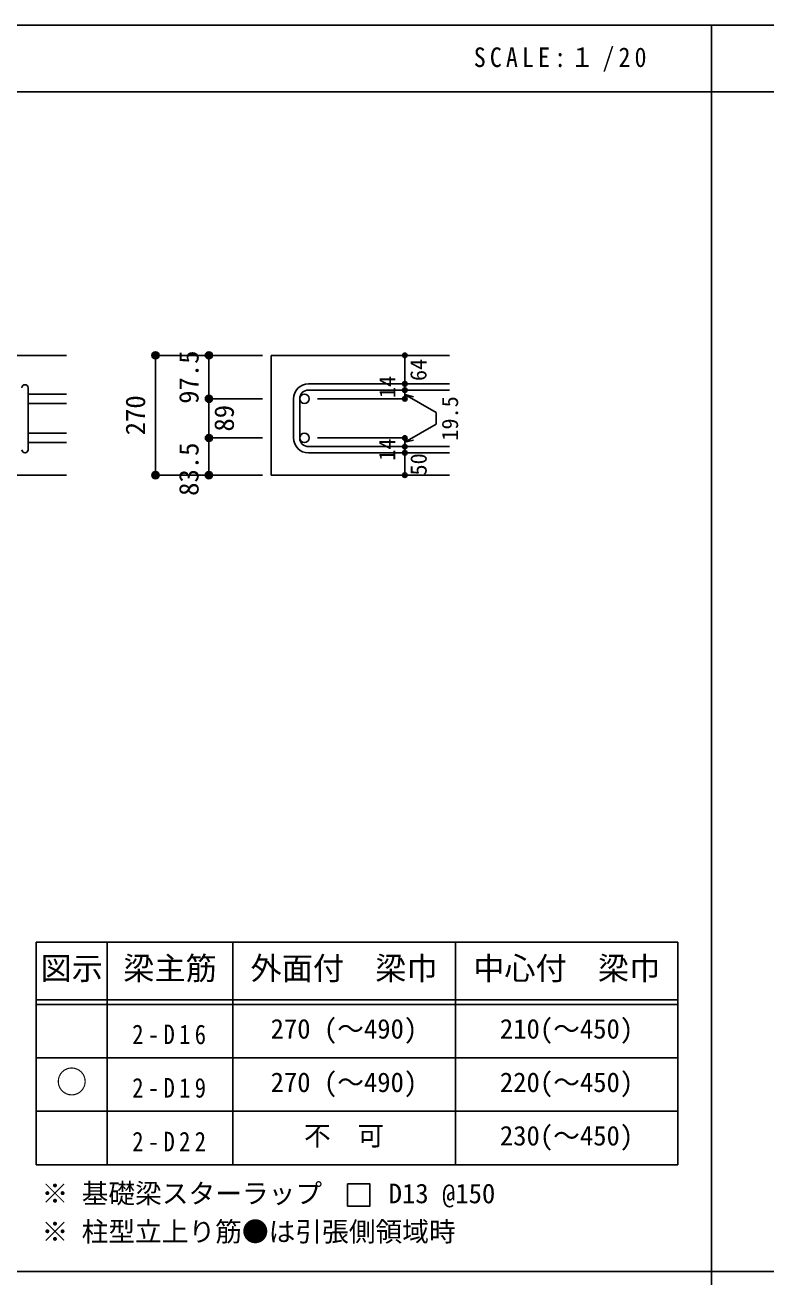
# Model space of a CAD drawing. Units: millimetres at full size, sheet at 1:20; details may follow other scales. Extents: x -3982 to 3969, y -2797 to 2801.
# Drawn here: x -2292 to -628, y -10 to 2801 of the extents above; entities that cross this region are included whole.
import ezdxf
from ezdxf.enums import TextEntityAlignment as Align

# ---------------------------------------------------------------- set-up
doc = ezdxf.new("R2010")
doc.units = ezdxf.units.MM
doc.header["$LTSCALE"] = 20
doc.header["$PDMODE"] = 32
doc.header["$PDSIZE"] = 10
for name, color, linetype in [('6-1_躯体線', 2, 'Continuous'), ('6-5_梁主筋', 7, 'Continuous'), ('6-6_S.T.P.', 7, 'Continuous'), ('6-7_文字', 7, 'Continuous'), ('6-D_寸法', 4, 'Continuous'), ('6-E_枠', 7, 'Continuous'), ('F-0_枠', 6, 'Continuous')]:
    doc.layers.add(name, color=color, linetype=linetype)
doc.styles.add('ＭＳ ゴシック', font='')
doc.styles.get('ＭＳ ゴシック').set_extended_font_data('MS Gothic')

msp = doc.modelspace()

# ---------------------------------------------------------------- linework, layer by layer
at = {"layer": '6-1_躯体線'}
for p, q in [((-2198.87, 2059.12), (-3128.87, 2059.12)), ((-1338.87, 2059.12), (-1738.87, 2059.12)), ((-1738.87, 2059.12), (-1738.87, 1790.12)), ((-2198.87, 1790.12), (-2598.87, 1790.12)), ((-1338.87, 1790.12), (-1738.87, 1790.12))]:
    msp.add_line(p, q, dxfattribs=at)
at = {"layer": '6-5_梁主筋'}
for p, q in [((-2198.87, 1972.12), (-2284.87, 1972.12)), ((-2198.87, 1951.12), (-2284.87, 1951.12)), ((-2198.87, 1884.12), (-2284.87, 1884.12)), ((-2198.87, 1863.12), (-2284.87, 1863.12))]:
    msp.add_line(p, q, dxfattribs=at)
at = {"layer": '6-5_梁主筋', "color": 3}
for centre in [(-1664.37, 1961.62), (-1664.37, 1873.62)]:
    msp.add_circle(centre, 10.5, dxfattribs=at)
at = {"layer": '6-6_S.T.P.'}
for p, q in [((-2284.87, 1847.12), (-2284.87, 1985.74)), ((-1338.87, 1995.12), (-1655.37, 1995.12)), ((-1338.87, 1981.12), (-1655.37, 1981.12)), ((-1688.87, 1961.62), (-1688.87, 1873.62)), ((-1674.87, 1961.62), (-1674.87, 1873.62)), ((-1338.87, 1854.12), (-1655.37, 1854.12)), ((-1338.87, 1840.12), (-1655.37, 1840.12))]:
    msp.add_line(p, q, dxfattribs=at)
for centre, radius, start, end in [((-2291.87, 1986.12), 7, 0, 180), ((-1655.37, 1961.62), 33.5, 90, 180), ((-1655.37, 1961.62), 19.5, 90, 180), ((-1655.37, 1873.62), 33.5, 180, 270), ((-1655.37, 1873.62), 19.5, 180, 270), ((-2291.87, 1847.12), 7, 180, 0)]:
    msp.add_arc(centre, radius, start, end, dxfattribs=at)
at = {"layer": '6-7_文字'}
msp.add_lwpolyline([(-1567.36, 148.9), (-1517.36, 148.9), (-1517.36, 198.9), (-1567.36, 198.9)], close=True, dxfattribs=at)
at = {"layer": '6-D_寸法'}
for p, q in [((-1998.87, 2059.12), (-1878.87, 2059.12)), ((-1998.87, 2059.12), (-1878.87, 2059.12)), ((-1998.87, 1790.12), (-1998.87, 2059.12)), ((-1878.87, 2059.12), (-1758.87, 2059.12)), ((-1878.87, 2059.12), (-1878.87, 1961.62)), ((-1878.87, 2059.12), (-1758.87, 2059.12)), ((-1438.87, 1995.12), (-1438.87, 2059.12)), ((-1438.87, 1981.12), (-1438.87, 1995.12)), ((-1438.87, 1981.12), (-1438.87, 1961.62)), ((-1438.87, 1971.37), (-1368.81, 1930.93)), ((-1438.87, 1971.37), (-1419.55, 1966.2)), ((-1878.87, 1961.62), (-1758.87, 1961.62)), ((-1878.87, 1961.62), (-1878.87, 1873.62)), ((-1438.87, 1961.62), (-1634.95, 1961.62)), ((-1368.81, 1930.93), (-1368.81, 1904.32)), ((-1438.87, 1863.87), (-1368.81, 1904.32)), ((-1878.87, 1873.62), (-1758.87, 1873.62)), ((-1878.87, 1873.62), (-1758.87, 1873.62)), ((-1438.87, 1873.62), (-1634.95, 1873.62)), ((-1438.87, 1854.12), (-1438.87, 1873.62)), ((-1438.87, 1863.87), (-1419.55, 1869.05)), ((-1438.87, 1840.12), (-1438.87, 1854.12)), ((-1438.87, 1790.12), (-1438.87, 1840.12)), ((-1878.87, 1790.12), (-1758.87, 1790.12))]:
    msp.add_line(p, q, dxfattribs=at)
msp.add_lwpolyline([(-1998.87, 1790.12), (-1878.87, 1790.12), (-1878.87, 1873.62)], dxfattribs=at)
for centre, radius in [((-1998.87, 2059.12), 8), ((-1998.87, 2059.12), 7.2), ((-1998.87, 2059.12), 6.4), ((-1998.87, 2059.12), 5.6), ((-1998.87, 2059.12), 4.8), ((-1998.87, 2059.12), 4), ((-1998.87, 2059.12), 3.2), ((-1998.87, 2059.12), 2.4), ((-1998.87, 2059.12), 1.6), ((-1998.87, 2059.12), 0.8), ((-1878.87, 2059.12), 8), ((-1878.87, 2059.12), 7.2), ((-1878.87, 2059.12), 6.4), ((-1878.87, 2059.12), 5.6), ((-1878.87, 2059.12), 4.8), ((-1878.87, 2059.12), 4), ((-1878.87, 2059.12), 3.2), ((-1878.87, 2059.12), 2.4), ((-1878.87, 2059.12), 1.6), ((-1878.87, 2059.12), 0.8), ((-1438.87, 2059.12), 4), ((-1438.87, 2059.12), 3.6), ((-1438.87, 2059.12), 3.2), ((-1438.87, 2059.12), 2.8), ((-1438.87, 2059.12), 2.4), ((-1438.87, 2059.12), 2), ((-1438.87, 2059.12), 1.6), ((-1438.87, 2059.12), 1.2), ((-1438.87, 2059.12), 0.8), ((-1438.87, 2059.12), 0.4), ((-1438.87, 1995.12), 4), ((-1438.87, 1995.12), 3.6), ((-1438.87, 1995.12), 3.2), ((-1438.87, 1995.12), 2.8), ((-1438.87, 1995.12), 2.4), ((-1438.87, 1995.12), 2), ((-1438.87, 1995.12), 1.6), ((-1438.87, 1995.12), 1.2), ((-1438.87, 1995.12), 0.8), ((-1878.87, 1961.62), 8), ((-1878.87, 1961.62), 7.2), ((-1878.87, 1961.62), 6.4), ((-1438.87, 1981.12), 4), ((-1438.87, 1981.12), 3.6), ((-1438.87, 1981.12), 3.2), ((-1438.87, 1981.12), 2.8), ((-1438.87, 1981.12), 2.4), ((-1438.87, 1981.12), 2), ((-1438.87, 1981.12), 1.6), ((-1438.87, 1981.12), 1.2), ((-1438.87, 1981.12), 0.8), ((-1438.87, 1995.12), 0.4), ((-1438.87, 1981.12), 0.4), ((-1878.87, 1961.62), 5.6), ((-1878.87, 1961.62), 4.8), ((-1878.87, 1961.62), 4), ((-1878.87, 1961.62), 3.2), ((-1878.87, 1961.62), 2.4), ((-1878.87, 1961.62), 1.6), ((-1878.87, 1961.62), 0.8), ((-1438.87, 1961.62), 4), ((-1438.87, 1961.62), 3.6), ((-1438.87, 1961.62), 3.2), ((-1438.87, 1961.62), 2.8), ((-1438.87, 1961.62), 2.4), ((-1438.87, 1961.62), 2), ((-1438.87, 1961.62), 1.6), ((-1438.87, 1961.62), 1.2), ((-1438.87, 1961.62), 0.8), ((-1438.87, 1961.62), 0.4), ((-1878.87, 1873.62), 8), ((-1878.87, 1873.62), 7.2), ((-1878.87, 1873.62), 6.4), ((-1878.87, 1873.62), 5.6), ((-1878.87, 1873.62), 4.8), ((-1878.87, 1873.62), 4), ((-1878.87, 1873.62), 3.2), ((-1878.87, 1873.62), 2.4), ((-1878.87, 1873.62), 1.6), ((-1878.87, 1873.62), 0.8), ((-1438.87, 1873.62), 4), ((-1438.87, 1854.12), 4), ((-1438.87, 1873.62), 3.6), ((-1438.87, 1854.12), 3.6), ((-1438.87, 1873.62), 3.2), ((-1438.87, 1854.12), 3.2), ((-1438.87, 1873.62), 2.8), ((-1438.87, 1854.12), 2.8), ((-1438.87, 1873.62), 2.4), ((-1438.87, 1854.12), 2.4), ((-1438.87, 1873.62), 2), ((-1438.87, 1854.12), 2), ((-1438.87, 1873.62), 1.6), ((-1438.87, 1854.12), 1.6), ((-1438.87, 1873.62), 1.2), ((-1438.87, 1854.12), 1.2), ((-1438.87, 1873.62), 0.8), ((-1438.87, 1873.62), 0.4), ((-1438.87, 1840.12), 4), ((-1438.87, 1840.12), 3.6), ((-1438.87, 1840.12), 3.2), ((-1438.87, 1840.12), 2.8), ((-1438.87, 1840.12), 2.4), ((-1438.87, 1840.12), 2), ((-1438.87, 1840.12), 1.6), ((-1438.87, 1840.12), 1.2), ((-1438.87, 1854.12), 0.8), ((-1438.87, 1840.12), 0.8), ((-1438.87, 1854.12), 0.4), ((-1438.87, 1840.12), 0.4), ((-1998.87, 1790.12), 8), ((-1998.87, 1790.12), 7.2), ((-1998.87, 1790.12), 6.4), ((-1998.87, 1790.12), 5.6), ((-1998.87, 1790.12), 4.8), ((-1998.87, 1790.12), 4), ((-1998.87, 1790.12), 3.2), ((-1998.87, 1790.12), 2.4), ((-1998.87, 1790.12), 1.6), ((-1998.87, 1790.12), 0.8), ((-1878.87, 1790.12), 8), ((-1878.87, 1790.12), 7.2), ((-1878.87, 1790.12), 6.4), ((-1878.87, 1790.12), 5.6), ((-1878.87, 1790.12), 4.8), ((-1878.87, 1790.12), 4), ((-1878.87, 1790.12), 3.2), ((-1878.87, 1790.12), 2.4), ((-1878.87, 1790.12), 1.6), ((-1878.87, 1790.12), 0.8), ((-1438.87, 1790.12), 4), ((-1438.87, 1790.12), 3.6), ((-1438.87, 1790.12), 3.2), ((-1438.87, 1790.12), 2.8), ((-1438.87, 1790.12), 2.4), ((-1438.87, 1790.12), 2), ((-1438.87, 1790.12), 1.6), ((-1438.87, 1790.12), 1.2), ((-1438.87, 1790.12), 0.8), ((-1438.87, 1790.12), 0.4)]:
    msp.add_circle(centre, radius, dxfattribs=at)
at = {"layer": '6-D_寸法', "color": 7}
for p in [(-1998.87, 2059.12), (-1878.87, 2059.12), (-1438.87, 2059.12), (-1438.87, 1995.12), (-1438.87, 1981.12), (-1878.87, 1961.62), (-1438.87, 1961.62), (-1878.87, 1873.62), (-1438.87, 1873.62), (-1438.87, 1873.62), (-1438.87, 1854.12), (-1438.87, 1840.12), (-1998.87, 1790.12), (-1878.87, 1790.12), (-1438.87, 1790.12)]:
    msp.add_point(p, dxfattribs=at)
at = {"layer": '6-E_枠', "color": 3}
for p, q in [((-2267.02, 741.85), (-2267.02, 241.85)), ((-2267.02, 741.85), (-825.33, 741.85)), ((-825.33, 741.85), (-825.33, 241.85)), ((-2267.02, 241.85), (-825.33, 241.85))]:
    msp.add_line(p, q, dxfattribs=at)
at = {"layer": '6-E_枠'}
for p, q in [((-2107.02, 741.85), (-2107.02, 241.85)), ((-1825.33, 741.85), (-1825.33, 241.85)), ((-1325.33, 741.85), (-1325.33, 241.85)), ((-2267.02, 611.85), (-825.33, 611.85)), ((-2267.02, 601.85), (-825.33, 601.85)), ((-2267.02, 481.85), (-825.33, 481.85)), ((-2267.02, 361.85), (-825.33, 361.85))]:
    msp.add_line(p, q, dxfattribs=at)
at = {"layer": 'F-0_枠'}
msp.add_line((-3981.92, 2800.77), (3969.4, 2800.77), dxfattribs=at)
at = {"layer": 'F-0_枠', "color": 2}
for p, q in [((-749.76, 2800.77), (-749.76, -2796.83)), ((-3981.92, 2650.77), (2482.4, 2650.77)), ((2482.4, 1.97), (-3981.92, 1.97))]:
    msp.add_line(p, q, dxfattribs=at)

# ---------------------------------------------------------------- texts
at = {"layer": '6-7_文字', "color": 2, "style": 'ＭＳ ゴシック'}
for s, p in [('図示', (-2257.02, 641.85)), ('梁主筋', (-2071.17, 641.85)), ('外面付\u3000梁巾', (-1785.33, 641.85)), ('中心付\u3000梁巾', (-1285.33, 641.85)), ('○', (-2222.02, 386.85))]:
    msp.add_text(s, height=51.32, dxfattribs=at).set_placement(p, align=Align.BOTTOM_LEFT)
at = {"layer": '6-7_文字', "style": 'ＭＳ ゴシック'}
for s, p in [('270 (～490)', (-1740.33, 511.85)), ('210(～450)', (-1225.33, 511.85)), ('270 (～490)', (-1740.33, 391.85)), ('220(～450)', (-1225.33, 391.85)), ('不\u3000可', (-1665.33, 271.85)), ('230(～450)', (-1225.33, 271.85)), ('※ 基礎梁スターラップ     D13 @150', (-2254.64, 142.13)), ('※ 柱型立上り筋●は引張側領域時', (-2254.64, 56.45))]:
    msp.add_text(s, height=43.99, dxfattribs=at).set_placement(p, align=Align.BOTTOM_LEFT)
at = {"layer": '6-7_文字', "color": 2, "insert": (-1283.99, 2695.77), "char_height": 43.99, "attachment_point": 7, "style": 'ＭＳ ゴシック'}
msp.add_mtext('\\T1.34;\\W0.9;SCALE:１/20', dxfattribs=at)
at = {"layer": '6-7_文字', "char_height": 43.99, "attachment_point": 7, "style": 'ＭＳ ゴシック'}
for s, insert in [('\\T1.38;\\W0.85;2-D16', (-2051.17, 511.85)), ('\\T1.38;\\W0.85;2-D19', (-2051.17, 391.85)), ('\\T1.38;\\W0.85;2-D22', (-2051.17, 271.85))]:
    msp.add_mtext(s, dxfattribs=dict(at, insert=insert))
at = {"layer": '6-D_寸法', "style": 'ＭＳ ゴシック'}
for s, height, p in [('97.5', 43.99, (-1888.87, 1950.37)), ('64', 36.66, (-1379.16, 2001.43)), ('14', 36.66, (-1448.87, 1963.12)), ('270', 43.99, (-2008.87, 1879.62)), ('89', 43.99, (-1809.59, 1888)), ('19.5', 36.66, (-1308.27, 1867.57)), ('83.5', 43.99, (-1888.87, 1743.62)), ('14', 36.66, (-1449.53, 1822.45)), ('50', 36.66, (-1378.79, 1789.33))]:
    msp.add_text(s, height=height, rotation=90, dxfattribs=at).set_placement(p, align=Align.BOTTOM_LEFT)

doc.saveas('drawing.dxf')
